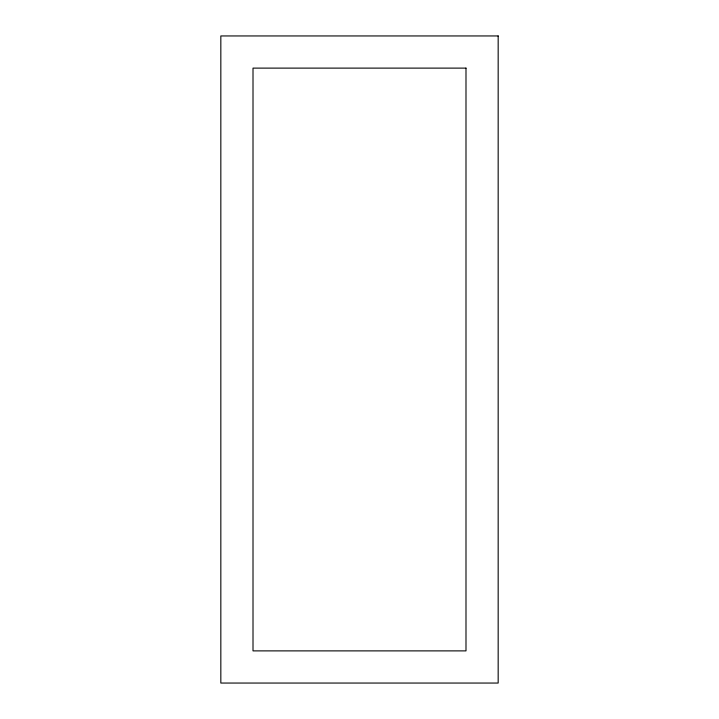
<?xml version="1.0" encoding="UTF-8"?>
<svg xmlns="http://www.w3.org/2000/svg" width="719" height="719" viewBox="0 0 719 719"><rect width="100%" height="100%" fill="white"/><g stroke="black" fill="none" stroke-linecap="round" stroke-linejoin="round"><path stroke-width="1.08" d="M498.168 35.95L220.832 35.95L220.832 683.05L498.168 683.05L498.168 35.95M465.993 68.116L253.007 68.116L253.007 650.884L465.993 650.884L465.993 68.116"/></g></svg>
